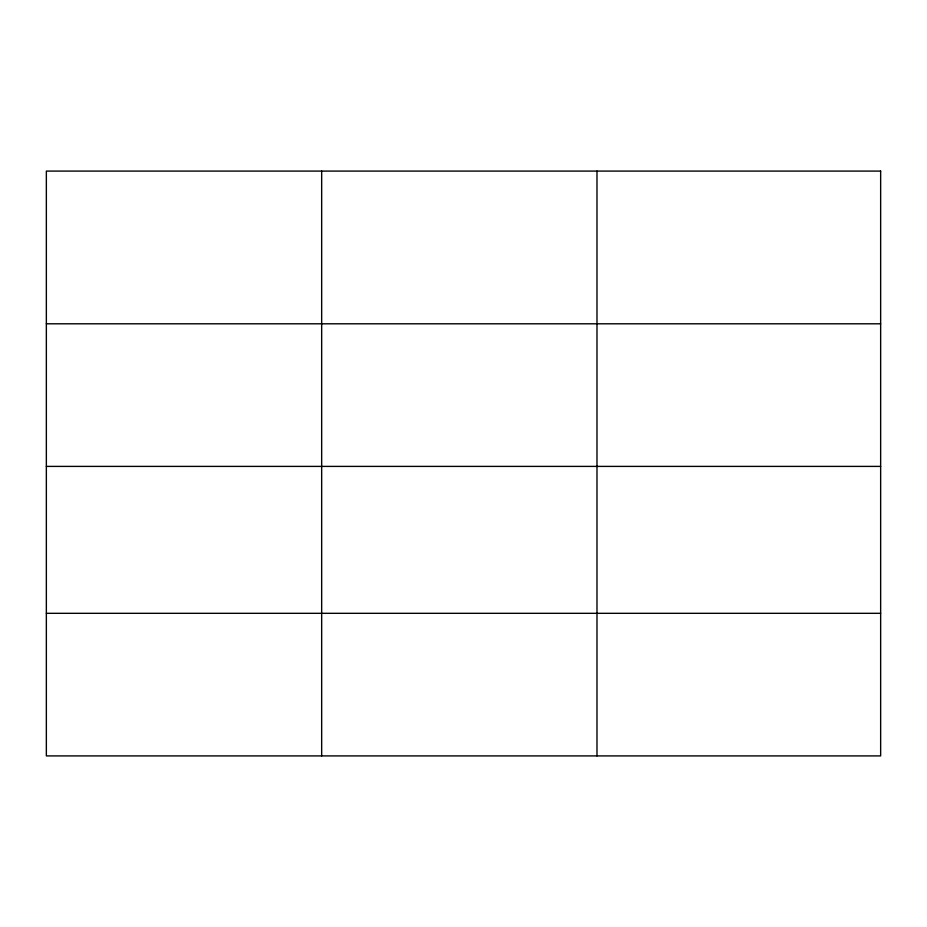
<?xml version="1.0" encoding="UTF-8"?>
<svg xmlns="http://www.w3.org/2000/svg" width="927" height="927" viewBox="0 0 927 927"><rect width="100%" height="100%" fill="white"/><g stroke="black" fill="none" stroke-linecap="round" stroke-linejoin="round"><path stroke-width="1.39" d="M46.35 323.801L880.65 323.801M46.35 466.397L880.65 466.397M46.35 613.315L880.65 613.315M596.988 171.089L596.988 755.911M321.669 171.089L321.669 755.911M880.65 171.089L46.35 171.089L46.35 755.911L880.65 755.911L880.65 171.089"/></g></svg>
